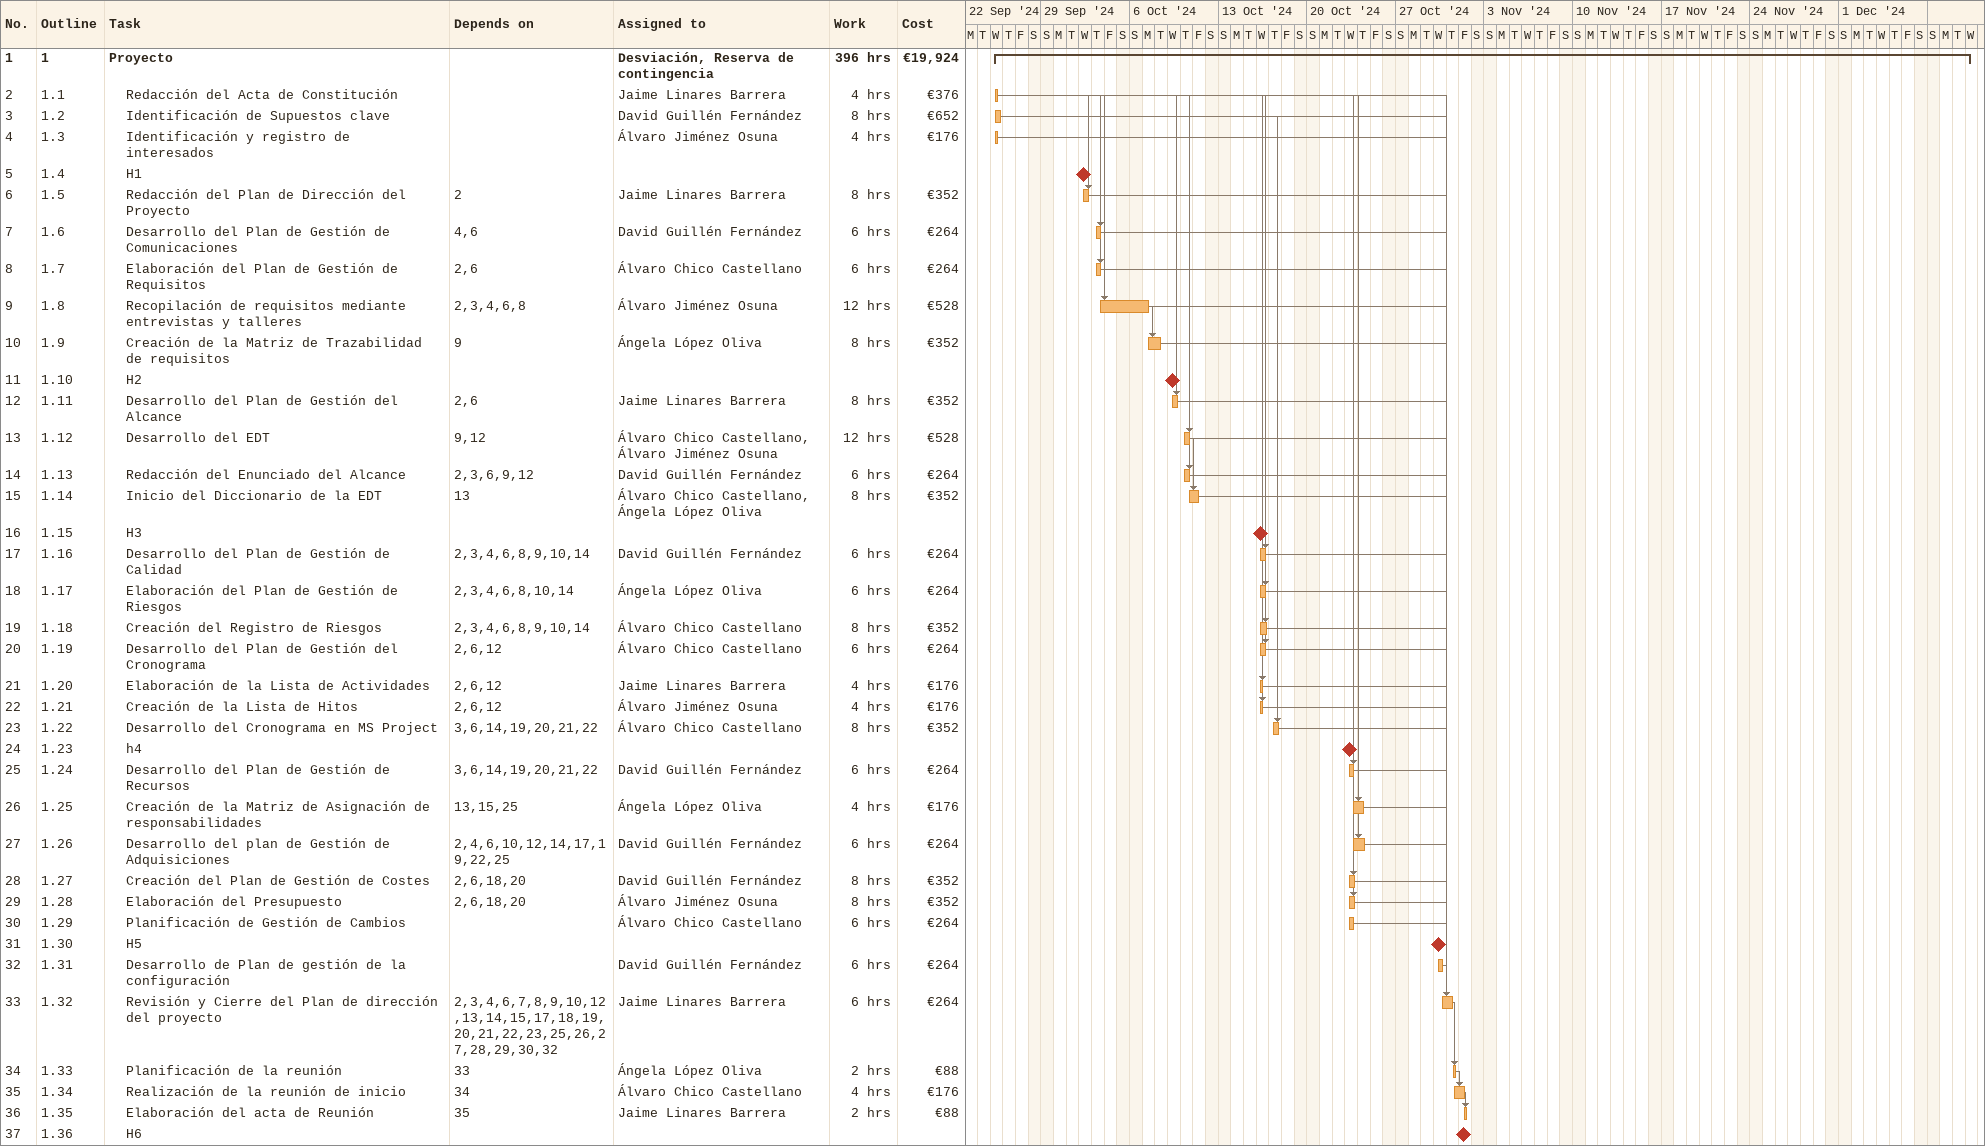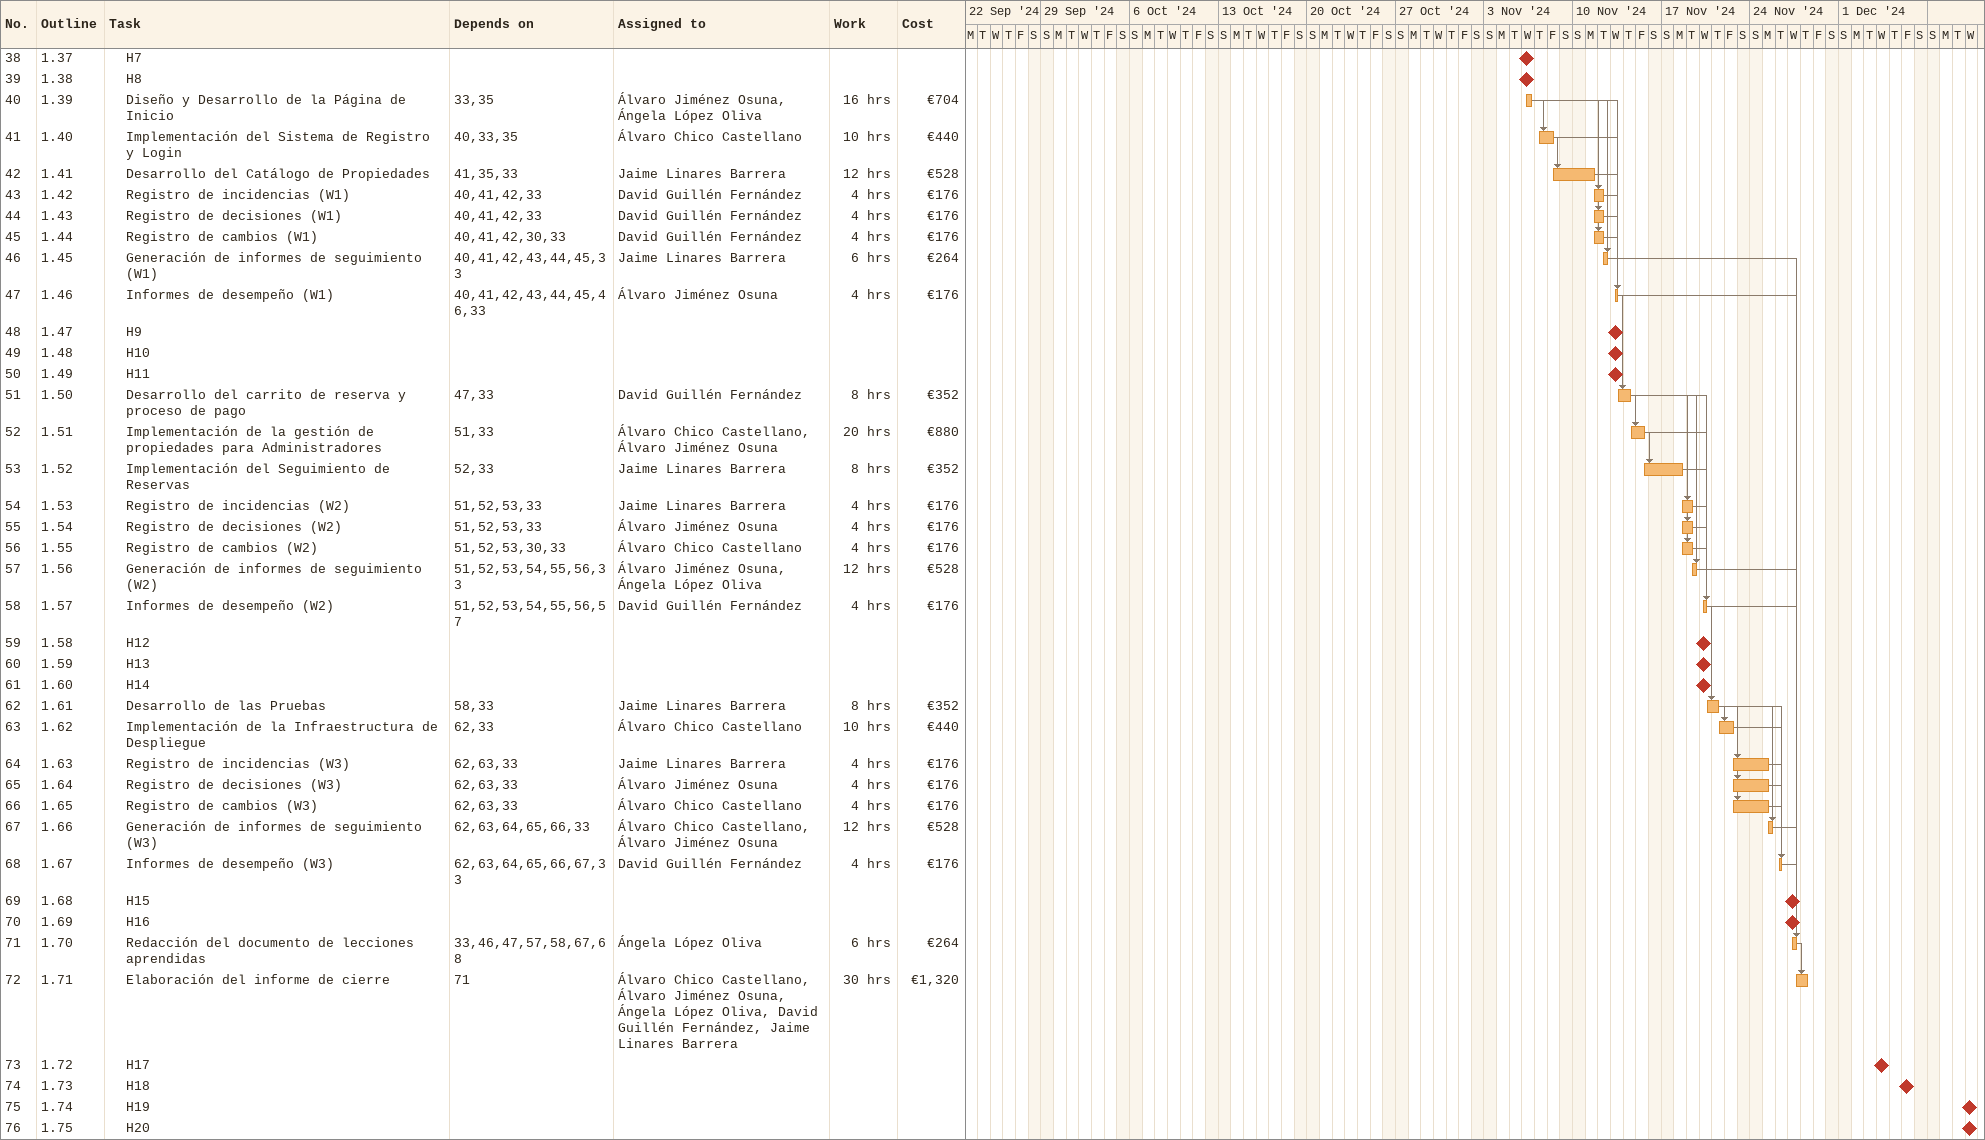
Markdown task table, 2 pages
| ID | WBS | Task | Start | Finish | Predecessors | Resources | Work (h) | Cost (€) |
|---|---|---|---|---|---|---|---|---|
| 1 | 1 | **Proyecto** | 2024-09-25 | 2024-12-11 |  | Desviación, Reserva de contingencia | 396 | 19924 |
| 2 | 1.1 | Redacción del Acta de Constitución | 2024-09-25 | 2024-09-25 |  | Jaime Linares Barrera | 4 | 376 |
| 3 | 1.2 | Identificación de Supuestos clave | 2024-09-25 | 2024-09-25 |  | David Guillén Fernández | 8 | 652 |
| 4 | 1.3 | Identificación y registro de interesados | 2024-09-25 | 2024-09-25 |  | Álvaro Jiménez Osuna | 4 | 176 |
| 5 | 1.4 | H1 (milestone) | 2024-10-02 | 2024-10-02 |  |  |  |  |
| 6 | 1.5 | Redacción del Plan de Dirección del Proyecto | 2024-10-02 | 2024-10-02 | 2 | Jaime Linares Barrera | 8 | 352 |
| 7 | 1.6 | Desarrollo del Plan de Gestión de Comunicaciones | 2024-10-03 | 2024-10-03 | 4, 6 | David Guillén Fernández | 6 | 264 |
| 8 | 1.7 | Elaboración del Plan de Gestión de Requisitos | 2024-10-03 | 2024-10-03 | 2, 6 | Álvaro Chico Castellano | 6 | 264 |
| 9 | 1.8 | Recopilación de requisitos mediante entrevistas y talleres | 2024-10-03 | 2024-10-07 | 2, 3, 4, 6, 8 | Álvaro Jiménez Osuna | 12 | 528 |
| 10 | 1.9 | Creación de la Matriz de Trazabilidad de requisitos | 2024-10-07 | 2024-10-08 | 9 | Ángela López Oliva | 8 | 352 |
| 11 | 1.10 | H2 (milestone) | 2024-10-09 | 2024-10-09 |  |  |  |  |
| 12 | 1.11 | Desarrollo del Plan de Gestión del Alcance | 2024-10-09 | 2024-10-09 | 2, 6 | Jaime Linares Barrera | 8 | 352 |
| 13 | 1.12 | Desarrollo del EDT | 2024-10-10 | 2024-10-10 | 9, 12 | Álvaro Chico Castellano, Álvaro Jiménez Osuna | 12 | 528 |
| 14 | 1.13 | Redacción del Enunciado del Alcance | 2024-10-10 | 2024-10-10 | 2, 3, 6, 9, 12 | David Guillén Fernández | 6 | 264 |
| 15 | 1.14 | Inicio del Diccionario de la EDT | 2024-10-10 | 2024-10-11 | 13 | Álvaro Chico Castellano, Ángela López Oliva | 8 | 352 |
| 16 | 1.15 | H3 (milestone) | 2024-10-16 | 2024-10-16 |  |  |  |  |
| 17 | 1.16 | Desarrollo del Plan de Gestión de Calidad | 2024-10-16 | 2024-10-16 | 2, 3, 4, 6, 8, 9, 10, 14 | David Guillén Fernández | 6 | 264 |
| 18 | 1.17 | Elaboración del Plan de Gestión de Riesgos | 2024-10-16 | 2024-10-16 | 2, 3, 4, 6, 8, 10, 14 | Ángela López Oliva | 6 | 264 |
| 19 | 1.18 | Creación del Registro de Riesgos | 2024-10-16 | 2024-10-16 | 2, 3, 4, 6, 8, 9, 10, 14 | Álvaro Chico Castellano | 8 | 352 |
| 20 | 1.19 | Desarrollo del Plan de Gestión del Cronograma | 2024-10-16 | 2024-10-16 | 2, 6, 12 | Álvaro Chico Castellano | 6 | 264 |
| 21 | 1.20 | Elaboración de la Lista de Actividades | 2024-10-16 | 2024-10-16 | 2, 6, 12 | Jaime Linares Barrera | 4 | 176 |
| 22 | 1.21 | Creación de la Lista de Hitos | 2024-10-16 | 2024-10-16 | 2, 6, 12 | Álvaro Jiménez Osuna | 4 | 176 |
| 23 | 1.22 | Desarrollo del Cronograma en MS Project | 2024-10-17 | 2024-10-17 | 3, 6, 14, 19, 20, 21, 22 | Álvaro Chico Castellano | 8 | 352 |
| 24 | 1.23 | h4 (milestone) | 2024-10-23 | 2024-10-23 |  |  |  |  |
| 25 | 1.24 | Desarrollo del Plan de Gestión de Recursos | 2024-10-23 | 2024-10-23 | 3, 6, 14, 19, 20, 21, 22 | David Guillén Fernández | 6 | 264 |
| 26 | 1.25 | Creación de la Matriz de Asignación de responsabilidades | 2024-10-23 | 2024-10-24 | 13, 15, 25 | Ángela López Oliva | 4 | 176 |
| 27 | 1.26 | Desarrollo del plan de Gestión de Adquisiciones | 2024-10-23 | 2024-10-24 | 2, 4, 6, 10, 12, 14, 17, 19, 22, 25 | David Guillén Fernández | 6 | 264 |
| 28 | 1.27 | Creación del Plan de Gestión de Costes | 2024-10-23 | 2024-10-23 | 2, 6, 18, 20 | David Guillén Fernández | 8 | 352 |
| 29 | 1.28 | Elaboración del Presupuesto | 2024-10-23 | 2024-10-23 | 2, 6, 18, 20 | Álvaro Jiménez Osuna | 8 | 352 |
| 30 | 1.29 | Planificación de Gestión de Cambios | 2024-10-23 | 2024-10-23 |  | Álvaro Chico Castellano | 6 | 264 |
| 31 | 1.30 | H5 (milestone) | 2024-10-30 | 2024-10-30 |  |  |  |  |
| 32 | 1.31 | Desarrollo de Plan de gestión de la configuración | 2024-10-30 | 2024-10-30 |  | David Guillén Fernández | 6 | 264 |
| 33 | 1.32 | Revisión y Cierre del Plan de dirección del proyecto | 2024-10-30 | 2024-10-31 | 2, 3, 4, 6, 7, 8, 9, 10, 12, 13, 14, 15, 17, 18, 19, 20, 21, 22, 23, 25, 26, 27, 28, 29, 30, 32 | Jaime Linares Barrera | 6 | 264 |
| 34 | 1.33 | Planificación de la reunión | 2024-10-31 | 2024-10-31 | 33 | Ángela López Oliva | 2 | 88 |
| 35 | 1.34 | Realización de la reunión de inicio | 2024-10-31 | 2024-11-01 | 34 | Álvaro Chico Castellano | 4 | 176 |
| 36 | 1.35 | Elaboración del acta de Reunión | 2024-11-01 | 2024-11-01 | 35 | Jaime Linares Barrera | 2 | 88 |
| 37 | 1.36 | H6 (milestone) | 2024-11-01 | 2024-11-01 |  |  |  |  |
| 38 | 1.37 | H7 (milestone) | 2024-11-06 | 2024-11-06 |  |  |  |  |
| 39 | 1.38 | H8 (milestone) | 2024-11-06 | 2024-11-06 |  |  |  |  |
| 40 | 1.39 | Diseño y Desarrollo de la Página de Inicio | 2024-11-06 | 2024-11-06 | 33, 35 | Álvaro Jiménez Osuna, Ángela López Oliva | 16 | 704 |
| 41 | 1.40 | Implementación del Sistema de Registro y Login | 2024-11-07 | 2024-11-08 | 40, 33, 35 | Álvaro Chico Castellano | 10 | 440 |
| 42 | 1.41 | Desarrollo del Catálogo de Propiedades | 2024-11-08 | 2024-11-11 | 41, 35, 33 | Jaime Linares Barrera | 12 | 528 |
| 43 | 1.42 | Registro de incidencias (W1) | 2024-11-11 | 2024-11-12 | 40, 41, 42, 33 | David Guillén Fernández | 4 | 176 |
| 44 | 1.43 | Registro de decisiones (W1) | 2024-11-11 | 2024-11-12 | 40, 41, 42, 33 | David Guillén Fernández | 4 | 176 |
| 45 | 1.44 | Registro de cambios (W1) | 2024-11-11 | 2024-11-12 | 40, 41, 42, 30, 33 | David Guillén Fernández | 4 | 176 |
| 46 | 1.45 | Generación de informes de seguimiento (W1) | 2024-11-12 | 2024-11-12 | 40, 41, 42, 43, 44, 45, 33 | Jaime Linares Barrera | 6 | 264 |
| 47 | 1.46 | Informes de desempeño (W1) | 2024-11-13 | 2024-11-13 | 40, 41, 42, 43, 44, 45, 46, 33 | Álvaro Jiménez Osuna | 4 | 176 |
| 48 | 1.47 | H9 (milestone) | 2024-11-13 | 2024-11-13 |  |  |  |  |
| 49 | 1.48 | H10 (milestone) | 2024-11-13 | 2024-11-13 |  |  |  |  |
| 50 | 1.49 | H11 (milestone) | 2024-11-13 | 2024-11-13 |  |  |  |  |
| 51 | 1.50 | Desarrollo del carrito de reserva y proceso de pago | 2024-11-13 | 2024-11-14 | 47, 33 | David Guillén Fernández | 8 | 352 |
| 52 | 1.51 | Implementación de la gestión de propiedades para Administradores | 2024-11-14 | 2024-11-15 | 51, 33 | Álvaro Chico Castellano, Álvaro Jiménez Osuna | 20 | 880 |
| 53 | 1.52 | Implementación del Seguimiento de Reservas | 2024-11-15 | 2024-11-18 | 52, 33 | Jaime Linares Barrera | 8 | 352 |
| 54 | 1.53 | Registro de incidencias (W2) | 2024-11-18 | 2024-11-19 | 51, 52, 53, 33 | Jaime Linares Barrera | 4 | 176 |
| 55 | 1.54 | Registro de decisiones (W2) | 2024-11-18 | 2024-11-19 | 51, 52, 53, 33 | Álvaro Jiménez Osuna | 4 | 176 |
| 56 | 1.55 | Registro de cambios (W2) | 2024-11-18 | 2024-11-19 | 51, 52, 53, 30, 33 | Álvaro Chico Castellano | 4 | 176 |
| 57 | 1.56 | Generación de informes de seguimiento (W2) | 2024-11-19 | 2024-11-19 | 51, 52, 53, 54, 55, 56, 33 | Álvaro Jiménez Osuna, Ángela López Oliva | 12 | 528 |
| 58 | 1.57 | Informes de desempeño (W2) | 2024-11-20 | 2024-11-20 | 51, 52, 53, 54, 55, 56, 57 | David Guillén Fernández | 4 | 176 |
| 59 | 1.58 | H12 (milestone) | 2024-11-20 | 2024-11-20 |  |  |  |  |
| 60 | 1.59 | H13 (milestone) | 2024-11-20 | 2024-11-20 |  |  |  |  |
| 61 | 1.60 | H14 (milestone) | 2024-11-20 | 2024-11-20 |  |  |  |  |
| 62 | 1.61 | Desarrollo de las Pruebas | 2024-11-20 | 2024-11-21 | 58, 33 | Jaime Linares Barrera | 8 | 352 |
| 63 | 1.62 | Implementación de la Infraestructura de Despliegue | 2024-11-21 | 2024-11-22 | 62, 33 | Álvaro Chico Castellano | 10 | 440 |
| 64 | 1.63 | Registro de incidencias (W3) | 2024-11-22 | 2024-11-25 | 62, 63, 33 | Jaime Linares Barrera | 4 | 176 |
| 65 | 1.64 | Registro de decisiones (W3) | 2024-11-22 | 2024-11-25 | 62, 63, 33 | Álvaro Jiménez Osuna | 4 | 176 |
| 66 | 1.65 | Registro de cambios (W3) | 2024-11-22 | 2024-11-25 | 62, 63, 33 | Álvaro Chico Castellano | 4 | 176 |
| 67 | 1.66 | Generación de informes de seguimiento (W3) | 2024-11-25 | 2024-11-25 | 62, 63, 64, 65, 66, 33 | Álvaro Chico Castellano, Álvaro Jiménez Osuna | 12 | 528 |
| 68 | 1.67 | Informes de desempeño (W3) | 2024-11-26 | 2024-11-26 | 62, 63, 64, 65, 66, 67, 33 | David Guillén Fernández | 4 | 176 |
| 69 | 1.68 | H15 (milestone) | 2024-11-27 | 2024-11-27 |  |  |  |  |
| 70 | 1.69 | H16 (milestone) | 2024-11-27 | 2024-11-27 |  |  |  |  |
| 71 | 1.70 | Redacción del documento de lecciones aprendidas | 2024-11-27 | 2024-11-27 | 33, 46, 47, 57, 58, 67, 68 | Ángela López Oliva | 6 | 264 |
| 72 | 1.71 | Elaboración del informe de cierre | 2024-11-27 | 2024-11-28 | 71 | Álvaro Chico Castellano, Álvaro Jiménez Osuna, Ángela López Oliva, David Guillén Fernández, Jaime Linares Barrera | 30 | 1320 |
| 73 | 1.72 | H17 (milestone) | 2024-12-04 | 2024-12-04 |  |  |  |  |
| 74 | 1.73 | H18 (milestone) | 2024-12-06 | 2024-12-06 |  |  |  |  |
| 75 | 1.74 | H19 (milestone) | 2024-12-11 | 2024-12-11 |  |  |  |  |
| 76 | 1.75 | H20 (milestone) | 2024-12-11 | 2024-12-11 |  |  |  |  |
